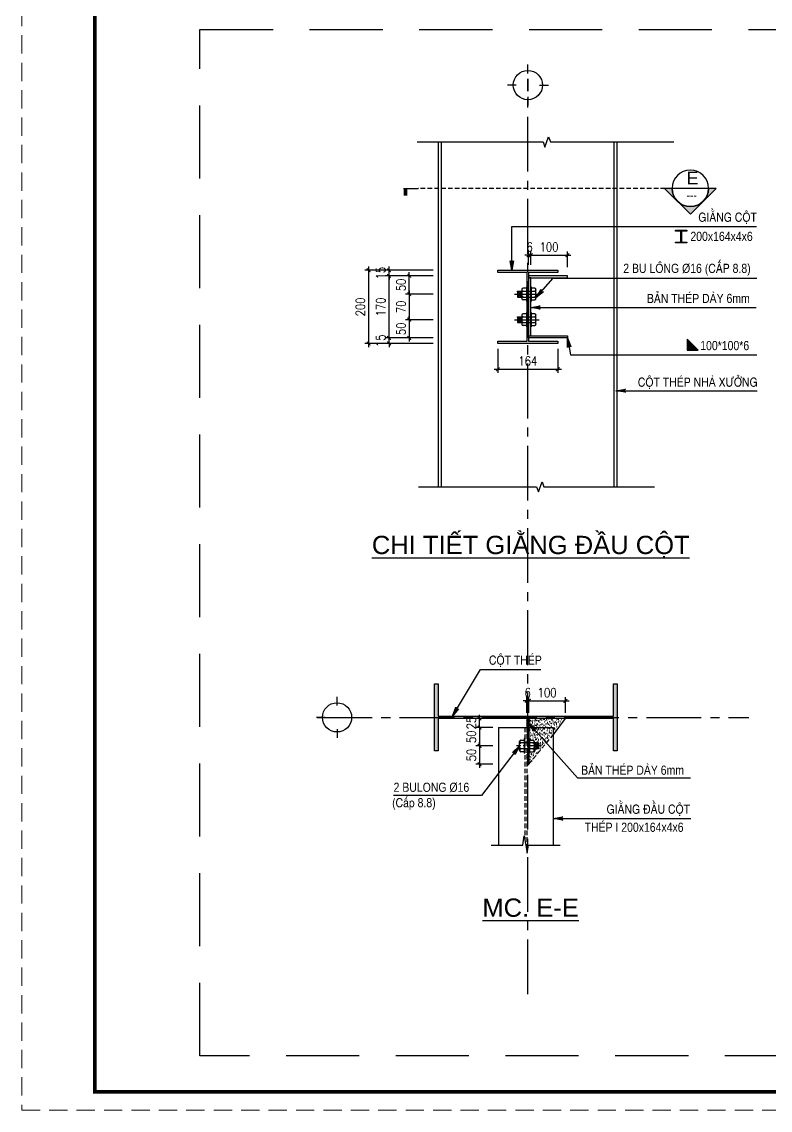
# Model space of a CAD drawing. Header units: inches. Extents: x 651127 to 1529722, y 768575 to 1021311.
# Drawn here: x 1000354 to 1020823, y 768575 to 798345 of the extents above; entities that cross this region are included whole.
import ezdxf
from ezdxf.enums import TextEntityAlignment as Align

# ---------------------------------------------------------------- set-up
doc = ezdxf.new("R2010")
doc.units = ezdxf.units.IN
doc.header["$LTSCALE"] = 1000
doc.header["$MEASUREMENT"] = 0
for name, pattern in [('CENTER2', [1.125, 0.75, -0.125, 0.125, -0.125]), ('HIDDEN', [0.375, 0.25, -0.125]), ('HIDDEN2', [0.1875, 0.125, -0.0625])]:
    doc.linetypes.add(name, pattern=pattern)
doc.layers.get('DEFPOINTS').update_dxf_attribs({"color": 8, "lineweight": 9})
for name, color, linetype in [('DWGshare.com_1', 7, 'Continuous'), ('DWGshare.com_10', 7, 'Continuous'), ('DWGshare.com_11', 143, 'Continuous'), ('DWGshare.com_12', 51, 'Continuous'), ('DWGshare.com_13', 145, 'Continuous'), ('DWGshare.com_17', 147, 'Continuous'), ('DWGshare.com_2', 147, 'Continuous'), ('DWGshare.com_4', 8, 'CENTER2'), ('DWGshare.com_5', 143, 'HIDDEN2'), ('DWGshare.com_6', 40, 'Continuous'), ('DWGshare.com_9', 8, 'Continuous')]:
    doc.layers.add(name, color=color, linetype=linetype)
doc.styles.add('DWGshare.com_1', font='VHELVCN.TTF')
doc.styles.add('DWGshare.com_2', font='VHELVEB.TTF')
doc.styles.add('DWGshare.com_4', font='romans.shx', dxfattribs={"width": 0.8})
doc.styles.add('DWGshare.com_6', font='VHELVEN.TTF')
doc.dimstyles.new('DWGshare.com_4', dxfattribs={"dimscale": 100, "dimtxt": 2.5, "dimasz": 2, "dimexe": 1, "dimexo": 1.5, "dimgap": 1, "dimtad": 1, "dimdec": 0, "dimlfac": 0.5, "dimzin": 0, "dimdsep": 46, "dimtxsty": 'DWGshare.com_4', "dimblk": 'DWGshare.com_6', "dimcen": 1.5, "dimdle": 1, "dimclrd": 256, "dimclre": 256, "dimclrt": 7, "dimadec": 0, "dimazin": 0, "dimtfac": 1, "dimtdec": 0, "dimtix": 1, "dimtmove": 2, "dimatfit": 3, "dimldrblk": 'DWGshare.com_6', "dimfxl": 1, "dimtolj": 1, "dimtzin": 0, "dimarcsym": 0})
doc.dimstyles.new('DWGshare.com_6', dxfattribs={"dimscale": 100, "dimtxt": 2.5, "dimasz": 1, "dimexe": 1, "dimexo": 1.5, "dimgap": 1, "dimtad": 1, "dimdec": 0, "dimlfac": 0.1, "dimzin": 0, "dimdsep": 46, "dimtxsty": 'DWGshare.com_4', "dimblk": 'DWGshare.com_1', "dimcen": 1.5, "dimdle": 1, "dimclrd": 256, "dimclre": 256, "dimclrt": 7, "dimadec": 0, "dimazin": 0, "dimtfac": 1, "dimtdec": 0, "dimtix": 1, "dimtmove": 2, "dimatfit": 3, "dimfxl": 1, "dimtolj": 1, "dimtzin": 0, "dimarcsym": 0})

# ---------------------------------------------------------------- blocks, each defined once
blk = doc.blocks.new('*U18')
for p, q in [((183426.5, 210059.2), (183425, 210059.2)), ((183425, 210059.2), (183425, 210019.1)), ((183426.5, 210019.1), (183426.5, 210059.2)), ((183436.5, 210059.2), (183437.9, 210059.2)), ((183436.5, 210019.1), (183436.5, 210059.2)), ((183437.9, 210059.2), (183437.9, 210019.1)), ((183399.7, 210047.1), (183412.2, 210047.1)), ((183399.7, 210047.1), (183399.7, 210031.1)), ((183402.8, 210031.1), (183399.7, 210047.1)), ((183399.7, 210031.1), (183412.2, 210031.1)), ((183405.8, 210031.1), (183402.8, 210047.1)), ((183409.2, 210031.1), (183406.1, 210047.1)), ((183412.2, 210031.1), (183409.2, 210047.1)), ((183412.2, 210051.5), (183412.2, 210026.8)), ((183425, 210055.1), (183415.8, 210055.1)), ((183415.8, 210047.1), (183425, 210047.1)), ((183415.8, 210031.1), (183425, 210031.1)), ((183426.5, 210047.1), (183436.5, 210047.1)), ((183426.5, 210031.1), (183436.5, 210031.1)), ((183447.1, 210055.1), (183437.9, 210055.1)), ((183437.9, 210047.1), (183447.1, 210047.1)), ((183437.9, 210031.1), (183447.1, 210031.1)), ((183450.7, 210026.8), (183450.7, 210051.5)), ((183425, 210023.1), (183415.8, 210023.1)), ((183426.5, 210019.1), (183425, 210019.1)), ((183436.5, 210019.1), (183437.9, 210019.1)), ((183437.9, 210023.1), (183447.1, 210023.1))]:
    blk.add_line(p, q)
at = {"color": 8, "linetype": 'CENTER2', "ltscale": 0.5}
blk.add_line((183392.2, 210039.1), (183459, 210039.1), dxfattribs=at)
for centre, start, end in [((183415.8, 210051.5), 90, 180), ((183415.8, 210050.8), 180, 270), ((183415.8, 210043.5), 90, 180), ((183415.8, 210034.8), 180, 270), ((183415.8, 210027.5), 90, 180), ((183447.1, 210051.5), 0, 90), ((183447.1, 210050.8), 270, 0), ((183447.1, 210043.5), 0, 90), ((183447.1, 210034.8), 270, 0), ((183447.1, 210027.5), 0, 90), ((183415.8, 210026.8), 180, 270), ((183447.1, 210026.8), 270, 0)]:
    blk.add_arc(centre, 3.64, start, end)
blk = doc.blocks.new('DWGshare.com_1')
at = {"color": 0, "linetype": 'ByBlock', "const_width": 0.3}
blk.add_lwpolyline([(-0.5, -0.5), (0.5, 0.5)], dxfattribs=at)
blk = doc.blocks.new('*D21')
at = {"layer": 'DEFPOINTS', "color": 0, "transparency": 16777216}
for p in [(1010952, 791397), (1011752, 791397), (1011752, 790897)]:
    blk.add_point(p, dxfattribs=at)
at = {"layer": 'DWGshare.com_2', "lineweight": -2, "transparency": 16777216}
for p, q in [((1011602, 791397), (1010852, 791397)), ((1010952, 791397), (1010952, 791497)), ((1010952, 790897), (1010952, 791397)), ((1011602, 790897), (1010852, 790897)), ((1010952, 790897), (1010952, 790797))]:
    blk.add_line(p, q, dxfattribs=at)
at = {"layer": 'DWGshare.com_2', "lineweight": -2, "transparency": 16777216, "xscale": 100, "yscale": 100, "zscale": 100}
for p, rotation in [((1010952, 791397), 270), ((1010952, 790897), 90)]:
    blk.add_blockref('DWGshare.com_1', p, dxfattribs=dict(at, rotation=rotation))
at = {"layer": 'DWGshare.com_2', "color": 7, "transparency": 16777216, "insert": (1010727, 791147), "char_height": 250, "attachment_point": 5, "rotation": 90, "style": 'DWGshare.com_4'}
blk.add_mtext('\\A1;50', dxfattribs=at)
blk = doc.blocks.new('*D22')
at = {"layer": 'DEFPOINTS', "color": 0, "transparency": 16777216}
for p in [(1011752, 790897), (1010952, 790197), (1011752, 790197)]:
    blk.add_point(p, dxfattribs=at)
at = {"layer": 'DWGshare.com_2', "lineweight": -2, "transparency": 16777216}
for p, q in [((1010952, 790997), (1010952, 790097)), ((1011602, 790897), (1010852, 790897)), ((1011602, 790197), (1010852, 790197))]:
    blk.add_line(p, q, dxfattribs=at)
at = {"layer": 'DWGshare.com_2', "lineweight": -2, "transparency": 16777216, "xscale": 100, "yscale": 100, "zscale": 100}
for p, rotation in [((1010952, 790897), 90), ((1010952, 790197), 270)]:
    blk.add_blockref('DWGshare.com_1', p, dxfattribs=dict(at, rotation=rotation))
at = {"layer": 'DWGshare.com_2', "color": 7, "transparency": 16777216, "insert": (1010727, 790547), "char_height": 250, "attachment_point": 5, "rotation": 90, "style": 'DWGshare.com_4'}
blk.add_mtext('\\A1;70', dxfattribs=at)
blk = doc.blocks.new('*D23')
at = {"layer": 'DEFPOINTS', "color": 0, "transparency": 16777216}
for p in [(1011752, 790197), (1010952, 789697), (1011752, 789697)]:
    blk.add_point(p, dxfattribs=at)
at = {"layer": 'DWGshare.com_2', "lineweight": -2, "transparency": 16777216}
for p, q in [((1011602, 790197), (1010852, 790197)), ((1010952, 790197), (1010952, 790297)), ((1010952, 790197), (1010952, 789697)), ((1011602, 789697), (1010852, 789697)), ((1010952, 789697), (1010952, 789597))]:
    blk.add_line(p, q, dxfattribs=at)
at = {"layer": 'DWGshare.com_2', "lineweight": -2, "transparency": 16777216, "xscale": 100, "yscale": 100, "zscale": 100}
for p, rotation in [((1010952, 790197), 270), ((1010952, 789697), 90)]:
    blk.add_blockref('DWGshare.com_1', p, dxfattribs=dict(at, rotation=rotation))
at = {"layer": 'DWGshare.com_2', "color": 7, "transparency": 16777216, "insert": (1010727, 789947), "char_height": 250, "attachment_point": 5, "rotation": 90, "style": 'DWGshare.com_4'}
blk.add_mtext('\\A1;50', dxfattribs=at)
blk = doc.blocks.new('*D24')
at = {"layer": 'DEFPOINTS', "color": 0, "transparency": 16777216}
for p in [(1010397, 789697), (1011752, 789697), (1011752, 789547)]:
    blk.add_point(p, dxfattribs=at)
at = {"layer": 'DWGshare.com_2', "lineweight": -2, "transparency": 16777216}
for p, q in [((1011602, 789697), (1010297, 789697)), ((1011602, 789547), (1010297, 789547)), ((1010397, 789697), (1010397, 789797)), ((1010397, 789547), (1010397, 789697)), ((1010397, 789547), (1010397, 789447))]:
    blk.add_line(p, q, dxfattribs=at)
at = {"layer": 'DWGshare.com_2', "lineweight": -2, "transparency": 16777216, "xscale": 100, "yscale": 100, "zscale": 100}
for p, rotation in [((1010397, 789697), 270), ((1010397, 789547), 90)]:
    blk.add_blockref('DWGshare.com_1', p, dxfattribs=dict(at, rotation=rotation))
at = {"layer": 'DWGshare.com_2', "color": 7, "transparency": 16777216, "insert": (1010172, 789622), "char_height": 250, "attachment_point": 5, "rotation": 90, "style": 'DWGshare.com_4'}
blk.add_mtext('\\A1;15', dxfattribs=at)
blk = doc.blocks.new('*D25')
at = {"layer": 'DEFPOINTS', "color": 0, "transparency": 16777216}
for p in [(1010397, 791397), (1011752, 791397), (1011752, 789697)]:
    blk.add_point(p, dxfattribs=at)
at = {"layer": 'DWGshare.com_2', "lineweight": -2, "transparency": 16777216}
for p, q in [((1011602, 791397), (1010297, 791397)), ((1010397, 789597), (1010397, 791497)), ((1011602, 789697), (1010297, 789697))]:
    blk.add_line(p, q, dxfattribs=at)
at = {"layer": 'DWGshare.com_2', "lineweight": -2, "transparency": 16777216, "xscale": 100, "yscale": 100, "zscale": 100}
for p, rotation in [((1010397, 791397), 90), ((1010397, 789697), 270)]:
    blk.add_blockref('DWGshare.com_1', p, dxfattribs=dict(at, rotation=rotation))
at = {"layer": 'DWGshare.com_2', "color": 7, "transparency": 16777216, "insert": (1010172, 790547), "char_height": 250, "attachment_point": 5, "rotation": 90, "style": 'DWGshare.com_4'}
blk.add_mtext('\\A1;170', dxfattribs=at)
blk = doc.blocks.new('*D26')
at = {"layer": 'DEFPOINTS', "color": 0, "transparency": 16777216}
for p in [(1010397, 791547), (1011752, 791547), (1011752, 791397)]:
    blk.add_point(p, dxfattribs=at)
at = {"layer": 'DWGshare.com_2', "lineweight": -2, "transparency": 16777216}
for p, q in [((1010397, 791547), (1010397, 791647)), ((1011602, 791547), (1010297, 791547)), ((1011602, 791397), (1010297, 791397)), ((1010397, 791397), (1010397, 791547)), ((1010397, 791397), (1010397, 791297))]:
    blk.add_line(p, q, dxfattribs=at)
at = {"layer": 'DWGshare.com_2', "lineweight": -2, "transparency": 16777216, "xscale": 100, "yscale": 100, "zscale": 100}
for p, rotation in [((1010397, 791547), 270), ((1010397, 791397), 90)]:
    blk.add_blockref('DWGshare.com_1', p, dxfattribs=dict(at, rotation=rotation))
at = {"layer": 'DWGshare.com_2', "color": 7, "transparency": 16777216, "insert": (1010172, 791472), "char_height": 250, "attachment_point": 5, "rotation": 90, "style": 'DWGshare.com_4'}
blk.add_mtext('\\A1;15', dxfattribs=at)
blk = doc.blocks.new('*D27')
at = {"layer": 'DEFPOINTS', "color": 0, "transparency": 16777216}
for p in [(1011752, 791547), (1009840, 789547), (1011752, 789547)]:
    blk.add_point(p, dxfattribs=at)
at = {"layer": 'DWGshare.com_2', "lineweight": -2, "transparency": 16777216}
for p, q in [((1009840, 791647), (1009840, 789447)), ((1011602, 791547), (1009740, 791547)), ((1011602, 789547), (1009740, 789547))]:
    blk.add_line(p, q, dxfattribs=at)
at = {"layer": 'DWGshare.com_2', "lineweight": -2, "transparency": 16777216, "xscale": 100, "yscale": 100, "zscale": 100}
for p, rotation in [((1009840, 791547), 90), ((1009840, 789547), 270)]:
    blk.add_blockref('DWGshare.com_1', p, dxfattribs=dict(at, rotation=rotation))
at = {"layer": 'DWGshare.com_2', "color": 7, "transparency": 16777216, "insert": (1009615, 790547), "char_height": 250, "attachment_point": 5, "rotation": 90, "style": 'DWGshare.com_4'}
blk.add_mtext('\\A1;200', dxfattribs=at)
blk = doc.blocks.new('DWGshare.com_6')
at = {"linetype": 'CENTER2'}
blk.add_hatch(color=256, dxfattribs=at).paths.add_polyline_path([(-1.3, 0.22), (-1, 0), (-1.3, -0.22), (0, 0)])
blk.add_line((0, 0), (-1, 0), dxfattribs=at)
blk.add_lwpolyline([(-1.3, 0.22), (0, 0), (-1.3, -0.22), (-1, 0), (-1.3, 0.22)], dxfattribs=at)
blk = doc.blocks.new('*D28')
at = {"layer": 'DEFPOINTS', "color": 0, "transparency": 16777216}
for p in [(1012873, 779290), (1013387, 779290), (1013387, 779040)]:
    blk.add_point(p, dxfattribs=at)
at = {"layer": 'DWGshare.com_2', "lineweight": -2, "transparency": 16777216}
for p, q in [((1012873, 779290), (1012873, 779390)), ((1013237, 779290), (1012773, 779290)), ((1012873, 779040), (1012873, 779290)), ((1013237, 779040), (1012773, 779040)), ((1012873, 779040), (1012873, 778940))]:
    blk.add_line(p, q, dxfattribs=at)
at = {"layer": 'DWGshare.com_2', "lineweight": -2, "transparency": 16777216, "xscale": 100, "yscale": 100, "zscale": 100}
for p, rotation in [((1012873, 779290), 270), ((1012873, 779040), 90)]:
    blk.add_blockref('DWGshare.com_1', p, dxfattribs=dict(at, rotation=rotation))
at = {"layer": 'DWGshare.com_2', "color": 7, "transparency": 16777216, "insert": (1012648, 779165), "char_height": 250, "attachment_point": 5, "rotation": 90, "style": 'DWGshare.com_4'}
blk.add_mtext('\\A1;25', dxfattribs=at)
blk = doc.blocks.new('*D29')
at = {"layer": 'DEFPOINTS', "color": 0, "transparency": 16777216}
for p in [(1013387, 779040), (1012873, 778540), (1013387, 778540)]:
    blk.add_point(p, dxfattribs=at)
at = {"layer": 'DWGshare.com_2', "lineweight": -2, "transparency": 16777216}
for p, q in [((1012873, 779040), (1012873, 779140)), ((1013237, 779040), (1012773, 779040)), ((1012873, 779040), (1012873, 778540)), ((1013237, 778540), (1012773, 778540)), ((1012873, 778540), (1012873, 778440))]:
    blk.add_line(p, q, dxfattribs=at)
at = {"layer": 'DWGshare.com_2', "lineweight": -2, "transparency": 16777216, "xscale": 100, "yscale": 100, "zscale": 100}
for p, rotation in [((1012873, 779040), 270), ((1012873, 778540), 90)]:
    blk.add_blockref('DWGshare.com_1', p, dxfattribs=dict(at, rotation=rotation))
at = {"layer": 'DWGshare.com_2', "color": 7, "transparency": 16777216, "insert": (1012648, 778790), "char_height": 250, "attachment_point": 5, "rotation": 90, "style": 'DWGshare.com_4'}
blk.add_mtext('\\A1;50', dxfattribs=at)
blk = doc.blocks.new('*D30')
at = {"layer": 'DEFPOINTS', "color": 0, "transparency": 16777216}
for p in [(1013387, 778540), (1012873, 778040), (1013387, 778040)]:
    blk.add_point(p, dxfattribs=at)
at = {"layer": 'DWGshare.com_2', "lineweight": -2, "transparency": 16777216}
for p, q in [((1013237, 778540), (1012773, 778540)), ((1012873, 778540), (1012873, 778640)), ((1012873, 778540), (1012873, 778040)), ((1013237, 778040), (1012773, 778040)), ((1012873, 778040), (1012873, 777940))]:
    blk.add_line(p, q, dxfattribs=at)
at = {"layer": 'DWGshare.com_2', "lineweight": -2, "transparency": 16777216, "xscale": 100, "yscale": 100, "zscale": 100}
for p, rotation in [((1012873, 778540), 270), ((1012873, 778040), 90)]:
    blk.add_blockref('DWGshare.com_1', p, dxfattribs=dict(at, rotation=rotation))
at = {"layer": 'DWGshare.com_2', "color": 7, "transparency": 16777216, "insert": (1012648, 778290), "char_height": 250, "attachment_point": 5, "rotation": 90, "style": 'DWGshare.com_4'}
blk.add_mtext('\\A1;50', dxfattribs=at)
blk = doc.blocks.new('*D31')
at = {"layer": 'DEFPOINTS', "color": 0, "transparency": 16777216}
for p in [(1015222, 779773), (1014222, 779290), (1015222, 779290)]:
    blk.add_point(p, dxfattribs=at)
at = {"layer": 'DWGshare.com_2', "lineweight": -2, "transparency": 16777216}
for p, q in [((1014122, 779773), (1015322, 779773)), ((1014222, 779440), (1014222, 779873)), ((1015222, 779440), (1015222, 779873))]:
    blk.add_line(p, q, dxfattribs=at)
at = {"layer": 'DWGshare.com_2', "lineweight": -2, "transparency": 16777216, "xscale": 100, "yscale": 100, "zscale": 100, "rotation": 180}
blk.add_blockref('DWGshare.com_1', (1014222, 779773), dxfattribs=at)
at = {"layer": 'DWGshare.com_2', "lineweight": -2, "transparency": 16777216, "xscale": 100, "yscale": 100, "zscale": 100}
blk.add_blockref('DWGshare.com_1', (1015222, 779773), dxfattribs=at)
at = {"layer": 'DWGshare.com_2', "color": 7, "transparency": 16777216, "insert": (1014722, 779998), "char_height": 250, "attachment_point": 5, "style": 'DWGshare.com_4'}
blk.add_mtext('\\A1;100', dxfattribs=at)
blk = doc.blocks.new('*D32')
at = {"layer": 'DEFPOINTS', "color": 0, "transparency": 16777216}
for p in [(1015274, 791959), (1014274, 791547), (1015274, 791487)]:
    blk.add_point(p, dxfattribs=at)
at = {"layer": 'DWGshare.com_2', "lineweight": -2, "transparency": 16777216}
for p, q in [((1014174, 791959), (1015374, 791959)), ((1014274, 791697), (1014274, 792059)), ((1015274, 791637), (1015274, 792059))]:
    blk.add_line(p, q, dxfattribs=at)
at = {"layer": 'DWGshare.com_2', "lineweight": -2, "transparency": 16777216, "xscale": 100, "yscale": 100, "zscale": 100, "rotation": 180}
blk.add_blockref('DWGshare.com_1', (1014274, 791959), dxfattribs=at)
at = {"layer": 'DWGshare.com_2', "lineweight": -2, "transparency": 16777216, "xscale": 100, "yscale": 100, "zscale": 100}
blk.add_blockref('DWGshare.com_1', (1015274, 791959), dxfattribs=at)
at = {"layer": 'DWGshare.com_2', "color": 7, "transparency": 16777216, "insert": (1014774, 792184), "char_height": 250, "attachment_point": 5, "style": 'DWGshare.com_4'}
blk.add_mtext('\\A1;100', dxfattribs=at)
blk = doc.blocks.new('*D33')
at = {"layer": 'DEFPOINTS', "color": 0, "transparency": 16777216}
for p in [(1014214, 791959), (1014214, 791547), (1014274, 791547)]:
    blk.add_point(p, dxfattribs=at)
at = {"layer": 'DWGshare.com_2', "lineweight": -2, "transparency": 16777216}
for p, q in [((1014214, 791959), (1014114, 791959)), ((1014214, 791697), (1014214, 792059)), ((1014274, 791959), (1014214, 791959)), ((1014274, 791697), (1014274, 792059)), ((1014274, 791959), (1014374, 791959))]:
    blk.add_line(p, q, dxfattribs=at)
at = {"layer": 'DWGshare.com_2', "lineweight": -2, "transparency": 16777216, "xscale": 100, "yscale": 100, "zscale": 100}
blk.add_blockref('DWGshare.com_1', (1014214, 791959), dxfattribs=at)
at = {"layer": 'DWGshare.com_2', "lineweight": -2, "transparency": 16777216, "xscale": 100, "yscale": 100, "zscale": 100, "rotation": 180}
blk.add_blockref('DWGshare.com_1', (1014274, 791959), dxfattribs=at)
at = {"layer": 'DWGshare.com_2', "color": 7, "transparency": 16777216, "insert": (1014244, 792184), "char_height": 250, "attachment_point": 5, "style": 'DWGshare.com_4'}
blk.add_mtext('\\A1;6', dxfattribs=at)
blk = doc.blocks.new('*D34')
at = {"layer": 'DEFPOINTS', "color": 0, "transparency": 16777216}
for p in [(1013374, 789547), (1015014, 789547), (1015014, 788841)]:
    blk.add_point(p, dxfattribs=at)
at = {"layer": 'DWGshare.com_2', "lineweight": -2, "transparency": 16777216}
for p, q in [((1013374, 789397), (1013374, 788741)), ((1015014, 789397), (1015014, 788741)), ((1013274, 788841), (1015114, 788841))]:
    blk.add_line(p, q, dxfattribs=at)
at = {"layer": 'DWGshare.com_2', "lineweight": -2, "transparency": 16777216, "xscale": 100, "yscale": 100, "zscale": 100, "rotation": 180}
blk.add_blockref('DWGshare.com_1', (1013374, 788841), dxfattribs=at)
at = {"layer": 'DWGshare.com_2', "lineweight": -2, "transparency": 16777216, "xscale": 100, "yscale": 100, "zscale": 100}
blk.add_blockref('DWGshare.com_1', (1015014, 788841), dxfattribs=at)
at = {"layer": 'DWGshare.com_2', "color": 7, "transparency": 16777216, "insert": (1014194, 789066), "char_height": 250, "attachment_point": 5, "style": 'DWGshare.com_4'}
blk.add_mtext('\\A1;164', dxfattribs=at)
blk = doc.blocks.new('*D35')
at = {"layer": 'DEFPOINTS', "color": 0, "transparency": 16777216}
for p in [(1014162, 779773), (1014162, 779290), (1014222, 779290)]:
    blk.add_point(p, dxfattribs=at)
at = {"layer": 'DWGshare.com_2', "lineweight": -2, "transparency": 16777216}
for p, q in [((1014162, 779773), (1014062, 779773)), ((1014162, 779440), (1014162, 779873)), ((1014222, 779773), (1014162, 779773)), ((1014222, 779440), (1014222, 779873)), ((1014222, 779773), (1014322, 779773))]:
    blk.add_line(p, q, dxfattribs=at)
at = {"layer": 'DWGshare.com_2', "lineweight": -2, "transparency": 16777216, "xscale": 100, "yscale": 100, "zscale": 100}
blk.add_blockref('DWGshare.com_1', (1014162, 779773), dxfattribs=at)
at = {"layer": 'DWGshare.com_2', "lineweight": -2, "transparency": 16777216, "xscale": 100, "yscale": 100, "zscale": 100, "rotation": 180}
blk.add_blockref('DWGshare.com_1', (1014222, 779773), dxfattribs=at)
at = {"layer": 'DWGshare.com_2', "color": 7, "transparency": 16777216, "insert": (1014192, 779998), "char_height": 250, "attachment_point": 5, "style": 'DWGshare.com_4'}
blk.add_mtext('\\A1;6', dxfattribs=at)
blk = doc.blocks.new('*U15')
h = blk.add_hatch(color=256)
edge = h.paths.add_edge_path()
edge.add_line((183356, 206715), (183563, 206715))
edge.add_line((183563, 206715), (182856, 206008))
edge.add_line((182856, 206008), (182149, 206715))
edge.add_line((182149, 206715), (182356, 206715))
edge.add_arc((182856, 206715), 500, 180, 360)
blk.add_hatch(color=256).paths.add_polyline_path([(190699, 206515), (190610, 206515), (190610, 206715), (190699, 206715)])
for p, q in [((182356, 206715), (183356, 206715)), ((190699, 206715), (190299, 206715)), ((190610, 206515), (190610, 206715))]:
    blk.add_line(p, q)
at = {"color": 143, "linetype": 'HIDDEN2'}
blk.add_line((183356, 206715), (190299, 206715), dxfattribs=at)
blk.add_lwpolyline([(183356, 206715), (183563, 206715), (182856, 206008), (182149, 206715), (182356, 206715, 1)], format="xyb", close=True)
blk.add_circle((182856, 206715), 500)
at = {"style": 'DWGshare.com_2', "flags": 8}
blk.add_attdef('A', text='', height=350, dxfattribs=at).set_placement((182856, 206715), align=Align.BOTTOM_CENTER)
at = {"style": 'DWGshare.com_1', "flags": 8}
blk.add_attdef('S-111', text='', height=250, dxfattribs=at).set_placement((182856, 206653), align=Align.TOP_CENTER)
blk = doc.blocks.new('DWGshare.com_12')
for p, q in [((558793, 730562), (558885, 730562)), ((558899, 730602), (558885, 730602)), ((558885, 730602), (558885, 730201)), ((558899, 730201), (558899, 730602)), ((559009, 730602), (559024, 730602)), ((559009, 730201), (559009, 730602)), ((559024, 730602), (559024, 730201)), ((559024, 730562), (559115, 730562)), ((558757, 730278), (558757, 730525)), ((558885, 730482), (558793, 730482)), ((558885, 730322), (558793, 730322)), ((559009, 730482), (558899, 730482)), ((559009, 730322), (558899, 730322)), ((559115, 730482), (559024, 730482)), ((559115, 730322), (559024, 730322)), ((559152, 730525), (559152, 730278)), ((559276, 730482), (559152, 730482)), ((559152, 730322), (559182, 730482)), ((559276, 730322), (559152, 730322)), ((559182, 730322), (559212, 730482)), ((559216, 730322), (559246, 730482)), ((559246, 730322), (559276, 730482)), ((559276, 730482), (559276, 730322)), ((558885, 730242), (558793, 730242)), ((558899, 730201), (558885, 730201)), ((559009, 730201), (559024, 730201)), ((559024, 730242), (559115, 730242))]:
    blk.add_line(p, q)
at = {"color": 8, "linetype": 'CENTER2', "ltscale": 0.5}
blk.add_line((559352, 730402), (558674, 730402), dxfattribs=at)
for centre, start, end in [((558793, 730525), 90, 180), ((559115, 730525), 360, 90), ((558793, 730518), 180, 270), ((558793, 730445), 90, 180), ((558793, 730358), 180, 270), ((558793, 730285), 90, 180), ((558793, 730278), 180, 270), ((559115, 730518), 270, 360), ((559115, 730445), 360, 90), ((559115, 730358), 270, 360), ((559115, 730285), 360, 90), ((559115, 730278), 270, 360)]:
    blk.add_arc(centre, 36.4, start, end)
blk = doc.blocks.new('DWGshare.com_2')
for p, q in [((0, 320), (0, 560)), ((-320, 0), (-560, 0)), ((320, 0), (560, 0)), ((0, -320), (0, -560))]:
    blk.add_line(p, q)
blk.add_circle((0, 0), 400)
at = {"linetype": 'Continuous', "style": 'DWGshare.com_2'}
blk.add_attdef('2', text='', height=350, dxfattribs=at).set_placement((0, 0), align=Align.MIDDLE_CENTER)

msp = doc.modelspace()

# ---------------------------------------------------------------- hatches: boundary and pattern name
at = {"layer": 'DWGshare.com_12'}
msp.add_hatch(color=256, dxfattribs=at).paths.add_polyline_path([(1011636.9, 780240.1), (1011736.9, 780240.1), (1011736.9, 779350.1), (1016536.9, 779350.1), (1016536.9, 780240.1), (1016636.9, 780240.1), (1016636.9, 778400.1), (1016536.9, 778400.1), (1016536.9, 779290.1), (1011736.9, 779290.1), (1011736.9, 778400.1), (1011636.9, 778400.1)])
at = {"layer": 'DWGshare.com_17'}
h = msp.add_hatch(dxfattribs=at)
h.set_pattern_fill('ANSI31', color=256, scale=350, style=0)
h.set_pattern_definition([(45, (874447.825, 335153.074), (-30.9359217, 30.9359217), [])])
h.paths.add_polyline_path([(1014223.3, 778613.5), (1014223.3, 779040.1), (1014163.3, 779040.1), (1014163.3, 778620.1), (1014189.8, 778620.1), (1014199.8, 778610.1), (1014209.8, 778620.1), (1014219.8, 778610.1)])
h.paths.add_polyline_path([(1014223.3, 779040.1), (1014223.3, 779290.1), (1014163.3, 779290.1), (1014163.3, 779040.1)])
h.paths.add_polyline_path([(1014223.3, 778040.1), (1014223.3, 778462.6), (1014215.8, 778470.1), (1014205.8, 778460.1), (1014195.8, 778470.1), (1014185.8, 778460.1), (1014163.3, 778460.1), (1014163.3, 778040.1)])
at = {"layer": 'DWGshare.com_6'}
msp.add_hatch(color=256, dxfattribs=at).paths.add_polyline_path([(1018374.7, 792619.5), (1018229.7, 792619.5), (1018229.7, 792644.5), (1018539.7, 792644.5), (1018539.7, 792619.5), (1018394.7, 792619.5), (1018394.7, 792319.5), (1018539.7, 792319.5), (1018539.7, 792294.5), (1018229.7, 792294.5), (1018229.7, 792319.5), (1018374.7, 792319.5)])
at = {"layer": 'DWGshare.com_6', "linetype": 'CENTER2'}
msp.add_hatch(color=256, dxfattribs=at).paths.add_polyline_path([(1018854.1, 789362.3), (1018554.1, 789662.3), (1018554.1, 789362.3)])
at = {"layer": 'DWGshare.com_9'}
h = msp.add_hatch(dxfattribs=at)
h.set_pattern_fill('AR-SAND', color=256, scale=50, style=0)
h.set_pattern_definition([(37.5, (874446.345, 335153.07), (-3.149668, 96.341188), [0, -76, 0, -85, 0, -81.25]), (7.5, (874446.34, 335153.07), (88.488835, 141.107303), [0, -41, 0, -68.5, 0, -26.25]), (327.5, (874384.845, 335153.07), (155.707093, 0.282953), [0, -25, 0, -90, 0, -117.5]), (317.5, (874384.84, 335153.07), (150.30633, 43.88378), [0, -12.5, 0, -59, 0, -67.5])])
h.paths.add_polyline_path([(1015161.9, 779290.1), (1014241.9, 779290.1), (1014241.9, 779040.1), (1014886.9, 779040.1), (1014886.9, 778916.4)])
h.paths.add_polyline_path([(1014886.9, 779040.1), (1014241.9, 779040.1), (1014241.9, 778700.1), (1014328.8, 778700.1, -0.2011336), (1014346.6, 778657.6), (1014346.6, 778621.8), (1014358.3, 778610.1), (1014368.3, 778620.1), (1014378.3, 778610.1), (1014388.3, 778620.1), (1014398.3, 778610.1), (1014408.3, 778620.1), (1014418.3, 778610.1), (1014428.3, 778620.1), (1014438.3, 778610.1), (1014452.4, 778610.1), (1014452.4, 778472.4), (1014439.3, 778465.1), (1014434.3, 778470.1), (1014424.3, 778460.1), (1014414.3, 778470.1), (1014404.3, 778460.1), (1014394.3, 778470.1), (1014384.3, 778460.1), (1014374.3, 778470.1), (1014364.3, 778460.1), (1014354.3, 778470.1), (1014346.6, 778462.3), (1014346.6, 778422.5, -0.2011336), (1014328.8, 778380.1), (1014241.9, 778380.1), (1014241.9, 778040.1), (1014886.9, 778916.4)])

# ---------------------------------------------------------------- linework, layer by layer
at = {"layer": 'DEFPOINTS', "linetype": 'HIDDEN', "ltscale": 2}
msp.add_lwpolyline([(1000353.7, 768574.8), (1084453.7, 768574.8), (1084453.7, 827974.8), (1000353.7, 827974.8)], close=True, dxfattribs=at)
at = {"layer": 'DWGshare.com_1', "const_width": 100}
msp.add_lwpolyline([(1002353.7, 769074.8), (1083953.7, 769074.8), (1083953.7, 827474.8), (1002353.7, 827474.8)], close=True, dxfattribs=at)
at = {"layer": 'DWGshare.com_11', "linetype": 'HIDDEN', "ltscale": 8}
msp.add_lwpolyline([(1005226.2, 798129.9), (1024583.7, 798129.9), (1024583.7, 770058.2), (1005226.2, 770058.2)], close=True, dxfattribs=at)
at = {"layer": 'DWGshare.com_12'}
for p, q in [((1011752, 785628.3), (1011752, 795057.1)), ((1011832, 785628.3), (1011832, 795057.1)), ((1016556.9, 785628.3), (1016556.9, 795057.1)), ((1016636.9, 785628.3), (1016636.9, 795057.1)), ((1014161.9, 779290.1), (1014161.9, 779040.1)), ((1014221.9, 779290.1), (1014221.9, 779040.1)), ((1014886.9, 778834.9), (1015221.9, 779290.1)), ((1013386.9, 779040.1), (1013386.9, 775828.8)), ((1013386.9, 779040.1), (1014886.9, 779040.1)), ((1014886.9, 779040.1), (1014886.9, 775828.8))]:
    msp.add_line(p, q, dxfattribs=at)
for points in [[(1014174.4, 791487.4), (1013374.4, 791487.4), (1013374.4, 791547.4), (1015014.4, 791547.4), (1015014.4, 791487.4), (1014214.4, 791487.4), (1014214.4, 789607.4), (1015014.4, 789607.4), (1015014.4, 789547.4), (1013374.4, 789547.4), (1013374.4, 789607.4), (1014174.4, 789607.4)], [(1011636.9, 780240.1), (1011736.9, 780240.1), (1011736.9, 779350.1), (1016536.9, 779350.1), (1016536.9, 780240.1), (1016636.9, 780240.1), (1016636.9, 778400.1), (1016536.9, 778400.1), (1016536.9, 779290.1), (1011736.9, 779290.1), (1011736.9, 778400.1), (1011636.9, 778400.1)]]:
    msp.add_lwpolyline(points, close=True, dxfattribs=at)
at = {"layer": 'DWGshare.com_2', "linetype": 'Continuous'}
for points in [[(1011168.3, 795057.1), (1014612, 795057.1), (1014662, 794919.7), (1014762, 795194.5), (1014812, 795057.1), (1018190, 795057.1)], [(1011203.4, 785628.3), (1014434.2, 785628.3), (1014484.2, 785490.9), (1014584.2, 785765.6), (1014634.2, 785628.3), (1017657.9, 785628.3)]]:
    msp.add_lwpolyline(points, dxfattribs=at)
at = {"layer": 'DWGshare.com_2'}
for points in [[(1014214.4, 791337.4), (1015274.4, 791337.4), (1015274.4, 791397.4), (1014214.4, 791397.4)], [(1014214.4, 791337.4), (1014214.4, 789757.4), (1014274.4, 789757.4), (1014274.4, 791337.4)], [(1014214.4, 789757.4), (1015274.4, 789757.4), (1015274.4, 789697.4), (1014214.4, 789697.4)]]:
    msp.add_lwpolyline(points, close=True, dxfattribs=at)
msp.add_lwpolyline([(1013194.9, 775828.8), (1014061.3, 775828.8), (1014090.7, 776081.2), (1014179.8, 775608), (1014212.9, 775828.8), (1015080.8, 775828.8)], dxfattribs=at)
at = {"layer": 'DWGshare.com_4', "ltscale": 2}
for p, q in [((1014194.4, 771748.7), (1014194.4, 796389.4)), ((1008435.4, 779320.1), (1020234.2, 779320.1))]:
    msp.add_line(p, q, dxfattribs=at)
at = {"layer": 'DWGshare.com_5'}
for p, q in [((1014111.9, 779040.1), (1014111.9, 775968.9)), ((1014161.9, 779040.1), (1014161.9, 775703.3)), ((1014221.9, 778040.1), (1014886.9, 778843.9))]:
    msp.add_line(p, q, dxfattribs=at)
at = {"layer": 'DWGshare.com_5', "ltscale": 750}
for p in [(1014221.9, 779040.1), (1014161.9, 778040.1)]:
    msp.add_line(p, (1014221.9, 778040.1), dxfattribs=at)
at = {"layer": 'DWGshare.com_6'}
for points in [[(1018374.7, 792619.5), (1018229.7, 792619.5), (1018229.7, 792644.5), (1018539.7, 792644.5), (1018539.7, 792619.5), (1018394.7, 792619.5), (1018394.7, 792319.5), (1018539.7, 792319.5), (1018539.7, 792294.5), (1018229.7, 792294.5), (1018229.7, 792319.5), (1018374.7, 792319.5)], [(1018854.1, 789362.3), (1018554.1, 789662.3), (1018554.1, 789362.3)]]:
    msp.add_lwpolyline(points, close=True, dxfattribs=at)

# ---------------------------------------------------------------- block references
at = {"layer": 'DWGshare.com_13', "xscale": 10, "yscale": 10, "zscale": 10}
for p in [(-820090.2, -1309494.1), (-820090.2, -1310194.1)]:
    msp.add_blockref('*U18', p, dxfattribs=at)
at = {"layer": 'DWGshare.com_2'}
msp.add_blockref('DWGshare.com_12', (455212.8, 48138.6), dxfattribs=at)
at = {"layer": 'DWGshare.com_6', "linetype": 'CENTER2'}
msp.add_blockref('DWGshare.com_2', (1014194.4, 796614.4), dxfattribs=at).add_auto_attribs({'2': 'I'})
ref = msp.add_blockref('*U15', (1201493.8, 587074.2), dxfattribs=dict(at, xscale=-1))
ref.add_attrib('S-111', '---', dxfattribs={"layer": '0', "height": 250, "style": 'DWGshare.com_1'}).set_placement((1018676.1, 793726.8), align=Align.TOP_CENTER)
ref.add_attrib('A', 'E', dxfattribs={"layer": '0', "height": 350, "style": 'DWGshare.com_2'}).set_placement((1018699.5, 793789.3), align=Align.BOTTOM_CENTER)
msp.add_blockref('DWGshare.com_2', (1008975, 779320.1), dxfattribs=at)

# ---------------------------------------------------------------- texts
at = {"layer": 'DWGshare.com_10'}
for s, height, style, p in [('GIAÈNG COÄT', 250, 'DWGshare.com_1', (1018855, 792875.5)), ('200x164x4x6', 250, 'DWGshare.com_1', (1018639.7, 792350.4)), ('2 BU LOÂNG Þ16 (CAÁP 8.8)', 250, 'DWGshare.com_1', (1016804.2, 791475.8)), ('BAÛN THEÙP DAØY 6mm', 250, 'DWGshare.com_1', (1017449.3, 790652.4)), ('100*100*6', 250, 'DWGshare.com_1', (1018908.9, 789364.1)), ('COÄT THEÙP NHAØ XÖÔÛNG', 250, 'DWGshare.com_1', (1017202.3, 788364.1)), ('COÄT THEÙP ', 250, 'DWGshare.com_1', (1013130.3, 780760.4)), ('BAÛN THEÙP DAØY 6mm', 250, 'DWGshare.com_1', (1015650.8, 777750.4)), ('2 BULONG Þ16', 250, 'DWGshare.com_1', (1010522.4, 777283.4)), ('(Caáp 8.8)', 250, 'DWGshare.com_1', (1010481.2, 776861.5)), ('GIAÈNG ÑAÀU COÄT', 250, 'DWGshare.com_1', (1016345.8, 776684.4)), ('THEÙP I 200x164x4x6', 250, 'DWGshare.com_1', (1015746.3, 776189.4)), ('%%UMC. E-E', 500, 'DWGshare.com_6', (1012950.2, 773865.8))]:
    msp.add_text(s, height=height, dxfattribs=dict(at, style=style)).set_placement(p)
at = {"layer": 'DWGshare.com_10', "style": 'DWGshare.com_6'}
msp.add_text('%%UCHI TIEÁT GIAÈNG ÑAÀU COÄT', height=500, dxfattribs=at).set_placement((1014273.5, 783785.6), align=Align.CENTER)

# ---------------------------------------------------------------- dimensions: what is measured, and where the dimension line sits
at = {"layer": 'DWGshare.com_2'}
for base, p1, p2, picture, middle in [((1014214.4, 791958.7), (1014274.4, 791547.4), (1014214.4, 791547.4), '*D33', (1014244.4, 792183.7)), ((1015274.4, 791958.7), (1014274.4, 791547.4), (1015274.4, 791486.9), '*D32', (1014774.4, 792183.7)), ((1015014.4, 788841), (1013374.4, 789547.4), (1015014.4, 789547.4), '*D34', (1014194.4, 789066)), ((1015221.9, 779772.7), (1014221.9, 779290.1), (1015221.9, 779290.1), '*D31', (1014721.9, 779997.7))]:
    dim = msp.add_linear_dim(base=base, p1=p1, p2=p2, dimstyle='DWGshare.com_6', dxfattribs=at)
    dim.commit()
    dim.dimension.update_dxf_attribs({"geometry": picture, "text_midpoint": middle})
for base, p1, p2, picture, middle in [((1009839.8, 789547.4), (1011752, 791547.4), (1011752, 789547.4), '*D27', (1009614.8, 790547.4)), ((1010397, 791547.4), (1011752, 791397.4), (1011752, 791547.4), '*D26', (1010172, 791472.4)), ((1010397, 791397.4), (1011752, 789697.4), (1011752, 791397.4), '*D25', (1010172, 790547.4)), ((1010952.2, 791397.4), (1011752, 790897.4), (1011752, 791397.4), '*D21', (1010727.2, 791147.4)), ((1010952.2, 790197.4), (1011752, 790897.4), (1011752, 790197.4), '*D22', (1010727.2, 790547.4)), ((1010952.2, 789697.4), (1011752, 790197.4), (1011752, 789697.4), '*D23', (1010727.2, 789947.4)), ((1010397, 789697.4), (1011752, 789547.4), (1011752, 789697.4), '*D24', (1010172, 789622.4)), ((1012872.9, 779290.1), (1013386.9, 779040.1), (1013386.9, 779290.1), '*D28', (1012647.9, 779165.1)), ((1012872.9, 778540.1), (1013386.9, 779040.1), (1013386.9, 778540.1), '*D29', (1012647.9, 778790.1)), ((1012872.9, 778040.1), (1013386.9, 778540.1), (1013386.9, 778040.1), '*D30', (1012647.9, 778290.1))]:
    dim = msp.add_linear_dim(base=base, p1=p1, p2=p2, angle=90, dimstyle='DWGshare.com_6', dxfattribs=at)
    dim.commit()
    dim.dimension.update_dxf_attribs({"geometry": picture, "text_midpoint": middle})
dim = msp.add_linear_dim(base=(1014161.9, 779772.7), p1=(1014221.9, 779290.1), p2=(1014161.9, 779290.1), text='6', dimstyle='DWGshare.com_6', dxfattribs=at)
dim.commit()
dim.dimension.update_dxf_attribs({"geometry": '*D35', "text_midpoint": (1014191.9, 779997.7)})

# ---------------------------------------------------------------- leaders
for points in [[(1013755.1, 791547.4), (1013755.1, 792742.7), (1020443.4, 792742.7)], [(1014417, 790797.4), (1014889.2, 791328), (1020456, 791328)], [(1014274.4, 790529.2), (1015153.1, 790529.2), (1020441.6, 790529.2)], [(1015274.4, 789697.4), (1015363.2, 789238.3), (1020455.3, 789238.3)], [(1016602.9, 788254.1), (1016630.1, 788254.1), (1020469.3, 788254.1)], [(1012129.1, 779350.1), (1012900.4, 780625.4), (1014548.1, 780625.4)], [(1014221.9, 779165.1), (1015553.9, 777670.4), (1018643.6, 777670.4)], [(1013969.3, 778540.1), (1012926.1, 777181.9), (1010523, 777181.9)], [(1014886.9, 776553.7), (1015826.4, 776553.7), (1018648.6, 776553.7)]]:
    msp.add_leader(points, dimstyle='DWGshare.com_4', dxfattribs=at)

doc.saveas('drawing.dxf')
